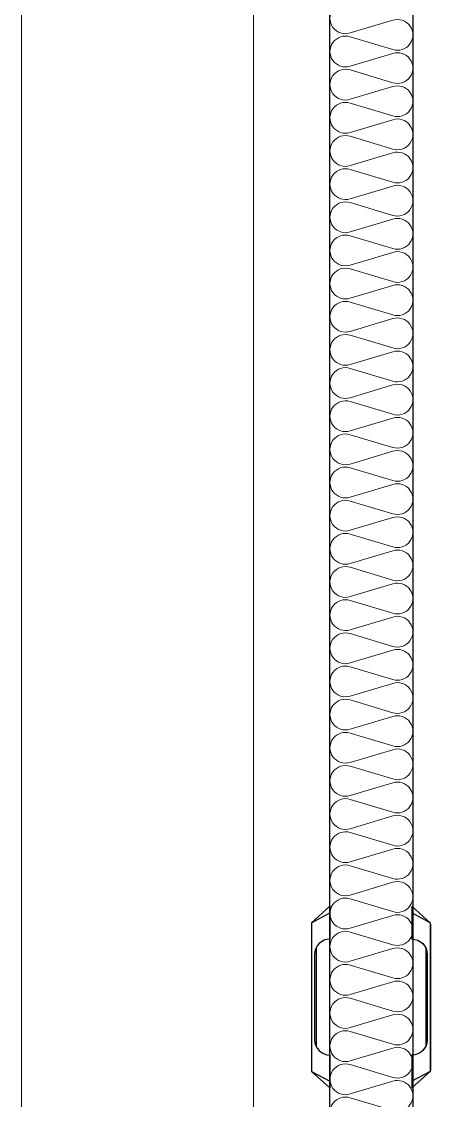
# Model space of a CAD drawing. Header units: millimetres. Extents: x 0 to 420000, y 0 to 297000.
# Drawn here: x 163513 to 164129, y 25421 to 27048 of the extents above; entities that cross this region are included whole.
import ezdxf

# ---------------------------------------------------------------- set-up
doc = ezdxf.new("R2010")
doc.units = ezdxf.units.MM
for name, color, linetype, lineweight in [('A-DWXM-DOOR', 4, 'Continuous', 25), ('A-ELEV-LIN3', 8, 'Continuous', 18), ('A-XXXX-INSL2', 8, 'Continuous', 18)]:
    doc.layers.add(name, color=color, linetype=linetype, lineweight=lineweight)

# ---------------------------------------------------------------- blocks, each defined once
blk = doc.blocks.new('A$C03726277')
at = {"color": 1}
for p, q in [((-27.7, 239), (0, 264)), ((0, 264), (0, 214.5)), ((-27.7, 239), (0, 254)), ((-28, 237), (-28, 17)), ((-28, 237), (-27.7, 237)), ((-27.7, 239), (-27.7, 15)), ((-21, 201.2), (-21, 52.8)), ((-23.2, 191.3), (-23.2, 62.7)), ((0, 39.5), (0, -10)), ((-28, 17), (-27.7, 17)), ((-27.7, 15), (0, -10)), ((-27.7, 15), (0, 0))]:
    blk.add_line(p, q, dxfattribs=at)
for centre, start, end in [((0, 191.3), 90, 180), ((0, 62.7), 180, 270)]:
    blk.add_arc(centre, 23.2, start, end, dxfattribs=at)
blk = doc.blocks.new('방열도어-양개')
at = {"layer": 'A-DWXM-DOOR'}
for p, q in [((102, 77.9), (102, 3025.7)), ((227, 3025.7), (227, 77.9))]:
    blk.add_line(p, q, dxfattribs=at)
at = {"layer": 'A-XXXX-INSL2'}
blk.add_lwpolyline([(132.3, 930.8, -1.37259), (132.3, 975), (196.7, 955.8, 1.37259), (196.7, 1000), (132.3, 980.8, -1.37259), (132.3, 1025), (196.7, 1005.8, 1.37259), (196.7, 1050), (132.3, 1030.8, -1.37259), (132.3, 1075), (196.7, 1055.8, 1.37259), (196.7, 1100), (132.3, 1080.8, -1.37259), (132.3, 1125), (196.7, 1105.8, 1.37259), (196.7, 1150), (132.3, 1130.8, -1.37259), (132.3, 1175), (196.7, 1155.8, 1.37259), (196.7, 1200), (132.3, 1180.8, -1.37259), (132.3, 1225), (196.7, 1205.8, 1.37259), (196.7, 1250), (132.3, 1230.8, -1.37259), (132.3, 1275), (196.7, 1255.8, 1.37259), (196.7, 1300), (132.3, 1280.8, -1.37259), (132.3, 1325), (196.7, 1305.8, 1.37259), (196.7, 1350), (132.3, 1330.8, -1.37259), (132.3, 1375), (196.7, 1355.8, 1.37259), (196.7, 1400), (132.3, 1380.8, -1.37259), (132.3, 1425), (196.7, 1405.8, 1.37259), (196.7, 1450), (132.3, 1430.8, -1.37259), (132.3, 1475), (196.7, 1455.8, 1.37259), (196.7, 1500), (132.3, 1480.8, -1.37259), (132.3, 1525), (196.7, 1505.8, 1.37259), (196.7, 1550), (132.3, 1530.8, -1.37259), (132.3, 1575), (196.7, 1555.8, 1.37259), (196.7, 1600), (132.3, 1580.8, -1.37259), (132.3, 1625), (196.7, 1605.8, 1.37259), (196.7, 1650), (132.3, 1630.8, -1.37259), (132.3, 1675), (196.7, 1655.8, 1.37259), (196.7, 1700), (132.3, 1680.8, -1.37259), (132.3, 1725), (196.7, 1705.8, 1.37259), (196.7, 1750), (132.3, 1730.8, -1.37259), (132.3, 1775), (196.7, 1755.8, 1.37259), (196.7, 1800), (132.3, 1780.8, -1.37259), (132.3, 1825), (196.7, 1805.8, 1.37259), (196.7, 1850), (132.3, 1830.8, -1.37259), (132.3, 1875), (196.7, 1855.8, 1.37259), (196.7, 1900), (132.3, 1880.8, -1.37259), (132.3, 1925), (196.7, 1905.8, 1.37259), (196.7, 1950), (132.3, 1930.8, -1.37259), (132.3, 1975), (196.7, 1955.8, 1.37259), (196.7, 2000), (132.3, 1980.8, -1.37259), (132.3, 2025), (196.7, 2005.8, 1.37259), (196.7, 2050), (132.3, 2030.8, -1.37259), (132.3, 2075), (196.7, 2055.8, 1.37259), (196.7, 2100), (132.3, 2080.8, -1.37259), (132.3, 2125), (196.7, 2105.8, 1.37259), (196.7, 2150), (132.3, 2130.8, -1.37259), (132.3, 2175), (196.7, 2155.8, 1.37259), (196.7, 2200), (132.3, 2180.8, -1.37259), (132.3, 2225), (196.7, 2205.8, 1.37259), (196.7, 2250), (132.3, 2230.8, -1.37259), (132.3, 2275), (196.7, 2255.8, 1.37259), (196.7, 2300), (132.3, 2280.8, -1.37259), (132.3, 2325), (196.7, 2305.8, 1.37259), (196.7, 2350), (132.3, 2330.8, -1.37259), (132.3, 2375), (196.7, 2355.8, 1.37259), (196.7, 2400), (132.3, 2380.8, -1.37259), (132.3, 2425), (196.7, 2405.8, 1.37259), (196.7, 2450), (132.3, 2430.8, -1.37259), (132.3, 2475), (196.7, 2455.8, 1.37259), (196.7, 2500), (132.3, 2480.8, -1.37259), (132.3, 2525), (196.7, 2505.8, 1.37259), (196.7, 2550), (132.3, 2530.8, -1.37259), (132.3, 2575), (196.7, 2555.8, 1.37259), (196.7, 2600), (132.3, 2580.8, -1.37259), (132.3, 2625)], format="xyb", dxfattribs=at)
at = {"color": 1}
blk.add_blockref('A$C03726277', (102, 999.9), dxfattribs=at)
at = {"color": 1, "xscale": -1}
blk.add_blockref('A$C03726277', (225.5, 999.9), dxfattribs=at)
blk = doc.blocks.new('지하2층')
at = {"layer": 'A-ELEV-LIN3'}
for p, q in [((4733823.8, -398118.7), (4733823.8, -401118.7)), ((4734173.8, -398118.7), (4734173.8, -401118.7))]:
    blk.add_line(p, q, dxfattribs=at)
blk.add_blockref('방열도어-양개', (4734187.1, -401118.7))

msp = doc.modelspace()

# ---------------------------------------------------------------- block references
msp.add_blockref('지하2층', (-4570311.3, 425568.7))

doc.saveas('drawing.dxf')
